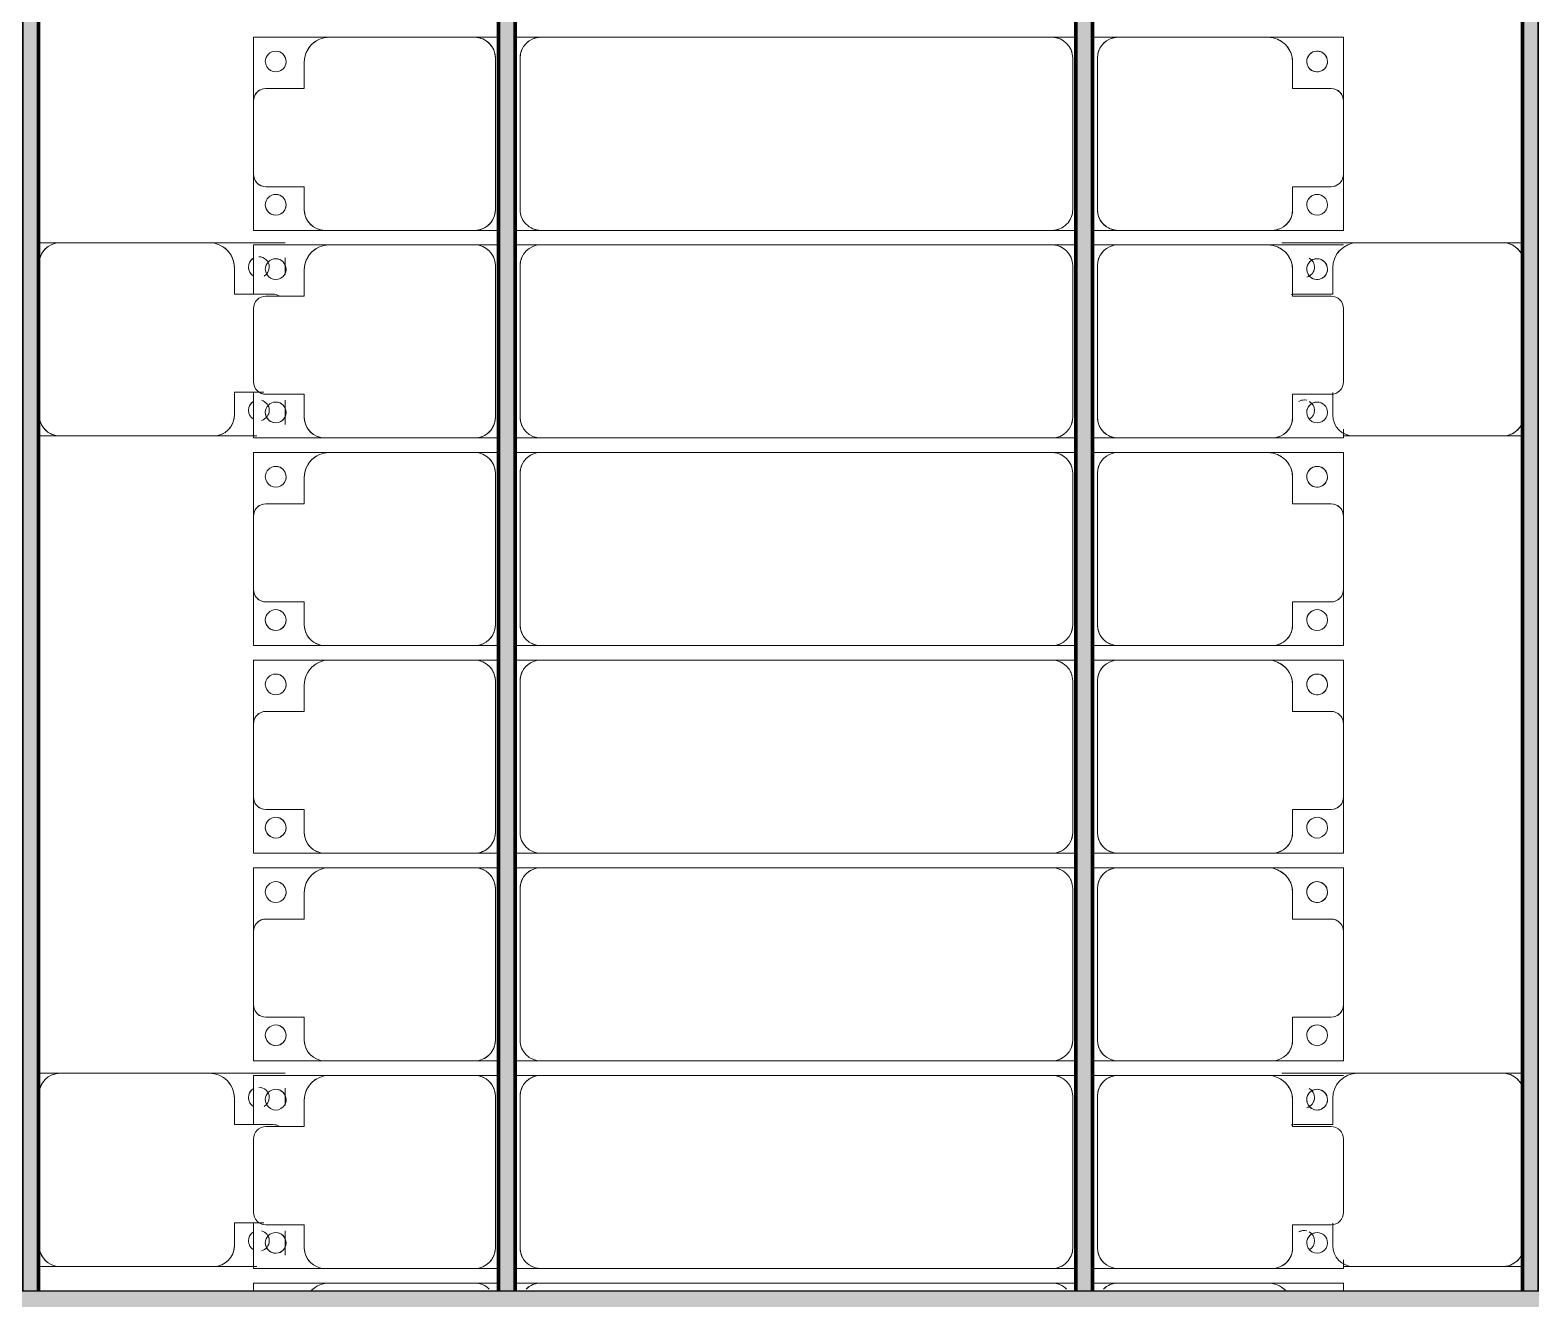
# Model space of a CAD drawing. Header units: millimetres. Extents: x -268744 to 115753, y -96240 to -10461.
# Drawn here: x -112759 to -109145, y -34627 to -31571 of the extents above; entities that cross this region are included whole.
import ezdxf

# ---------------------------------------------------------------- set-up
doc = ezdxf.new("R2010")
doc.units = ezdxf.units.MM
doc.layers.add('A-GENM', color=13, linetype='Continuous', lineweight=9)
doc.layers.add('S-BEAM', color=12, linetype='Continuous', lineweight=9)

# ---------------------------------------------------------------- blocks, each defined once
blk = doc.blocks.new('Dầm C52 - Hộp 40x60-V24-KHUNG KẾT CẤU BÈ PIN 1')
at = {"layer": 'S-BEAM', "lineweight": 25}
blk.add_hatch(color=4, dxfattribs=at).paths.add_polyline_path([(-145811, -20), (145811, -20), (145811, 20), (-145811, 20)])
at = {"layer": 'S-BEAM', "color": 4, "lineweight": 25}
blk.add_line((-145811, 20), (145811, 20), dxfattribs=at)
blk = doc.blocks.new('Dai phao do pin - DẢI PHAO ĐỠ PIN-V47-KHUNG KẾT CẤU BÈ PIN 1')
at = {"layer": 'A-GENM', "color": 7}
for p, q in [((68487.6, 241.6), (68539.7, 241.6)), ((68487.6, 241.6), (68539.7, 241.6)), ((68899.7, 241.6), (68539.7, 241.6)), ((68899.7, 241.6), (69082.2, 241.6)), ((69082.2, 241.6), (68899.7, 241.6)), ((68489.7, 191.6), (68489.7, -173.4)), ((68959.7, 118.2), (68959.7, 181.6)), ((69082.2, 205.8), (69082.2, 164.2)), ((69082.2, 164.2), (69082.2, 205.8)), ((69052.2, 118.2), (68959.7, 118.2)), ((68959.7, -173.4), (68959.7, -118.2)), ((68959.7, -118.2), (69030.6, -118.2)), ((69082.2, -137.5), (69082.2, -195.9)), ((69082.2, -195.9), (69082.2, -137.5)), ((68539.7, -223.4), (68487.6, -223.4)), ((68539.7, -223.4), (68487.6, -223.4)), ((68539.7, -223.4), (68909.7, -223.4)), ((69013.6, -223.4), (68909.7, -223.4)), ((68909.7, -223.4), (69013.6, -223.4))]:
    blk.add_line(p, q, dxfattribs=at)
for centre, radius, start, end in [((68539.7, 191.6), 50, 90, 180), ((68539.7, 191.6), 50, 105, 180), ((68899.7, 181.6), 60, 360, 90), ((68899.7, 181.6), 60, 360, 60), ((69018.6, 183.2), 25, 120, 180), ((69018.6, 183.2), 25, 180, 240), ((69018.6, 183.2), 25, 180, 195), ((69018.6, 183.2), 25, 120, 165), ((69018.6, 183.2), 25, 0, 90), ((69018.6, 183.2), 25, 0, 90), ((69018.6, 183.2), 25, 300, 0), ((69018.6, 183.2), 25, 300, 0), ((69018.6, 183.2), 25, 210, 240), ((69052.2, 88.2), 30, 60, 90), ((69018.6, -161.8), 25, 120, 180), ((69018.6, -161.8), 25, 120, 165), ((69018.6, -161.8), 25, 0, 75), ((69018.6, -161.8), 25, 0, 75), ((68539.7, -173.4), 50, 180, 270), ((68539.7, -173.4), 50, 180, 255), ((68909.7, -173.4), 50, 270, 360), ((68909.7, -173.4), 50, 285, 360), ((69018.6, -161.8), 25, 180, 240), ((69018.6, -161.8), 25, 180, 240), ((69018.6, -161.8), 25, 285, 0), ((69018.6, -161.8), 25, 285, 0)]:
    blk.add_arc(centre, radius, start, end, dxfattribs=at)
blk = doc.blocks.new('Dai phao do pin - DẢI PHAO ĐỠ PIN-V48-KHUNG KẾT CẤU BÈ PIN 1')
at = {"layer": 'A-GENM', "color": 7}
for p, q in [((68487.6, 241.6), (68539.7, 241.6)), ((68487.6, 241.6), (68539.7, 241.6)), ((68899.7, 241.6), (68539.7, 241.6)), ((68899.7, 241.6), (69082.2, 241.6)), ((69082.2, 241.6), (68899.7, 241.6)), ((68489.7, 191.6), (68489.7, -173.4)), ((68959.7, 118.2), (68959.7, 181.6)), ((69082.2, 205.8), (69082.2, 164.2)), ((69082.2, 164.2), (69082.2, 205.8)), ((69052.2, 118.2), (68959.7, 118.2)), ((68959.7, -173.4), (68959.7, -118.2)), ((68959.7, -118.2), (69030.6, -118.2)), ((69082.2, -137.5), (69082.2, -195.9)), ((69082.2, -195.9), (69082.2, -137.5)), ((68539.7, -223.4), (68487.6, -223.4)), ((68539.7, -223.4), (68487.6, -223.4)), ((68539.7, -223.4), (68909.7, -223.4)), ((69013.6, -223.4), (68909.7, -223.4)), ((68909.7, -223.4), (69013.6, -223.4))]:
    blk.add_line(p, q, dxfattribs=at)
for centre, radius, start, end in [((68539.7, 191.6), 50, 90, 180), ((68539.7, 191.6), 50, 105, 180), ((68899.7, 181.6), 60, 360, 90), ((68899.7, 181.6), 60, 360, 60), ((69018.6, 183.2), 25, 120, 180), ((69018.6, 183.2), 25, 180, 240), ((69018.6, 183.2), 25, 180, 195), ((69018.6, 183.2), 25, 120, 165), ((69018.6, 183.2), 25, 0, 90), ((69018.6, 183.2), 25, 0, 90), ((69018.6, 183.2), 25, 300, 0), ((69018.6, 183.2), 25, 300, 0), ((69018.6, 183.2), 25, 210, 240), ((69052.2, 88.2), 30, 60, 90), ((69018.6, -161.8), 25, 120, 180), ((69018.6, -161.8), 25, 120, 165), ((69018.6, -161.8), 25, 0, 75), ((69018.6, -161.8), 25, 0, 75), ((68539.7, -173.4), 50, 180, 270), ((68539.7, -173.4), 50, 180, 255), ((68909.7, -173.4), 50, 270, 360), ((68909.7, -173.4), 50, 285, 360), ((69018.6, -161.8), 25, 180, 240), ((69018.6, -161.8), 25, 180, 240), ((69018.6, -161.8), 25, 285, 0), ((69018.6, -161.8), 25, 285, 0)]:
    blk.add_arc(centre, radius, start, end, dxfattribs=at)
blk = doc.blocks.new('Dầm C52 - Dầm C52-102503-KHUNG KẾT CẤU BÈ PIN 1')
at = {"layer": 'S-BEAM', "lineweight": 140}
h = blk.add_hatch(color=1, dxfattribs=at)
h.paths.add_polyline_path([(-25480.9, 20), (-25480.9, -20), (-25440.9, -20), (-25440.9, 20)])
h.paths.add_polyline_path([(-25400.9, 20), (-25400.9, -20), (-19440.9, -20), (-19443, 20), (-24983.5, 20)])
h.paths.add_polyline_path([(-19400.9, 20), (-19400.9, -20), (-13440.9, -20), (-13440.9, 20), (-17596.2, 20)])
h.paths.add_polyline_path([(-13400.9, -20), (-7440.9, -20), (-7440.9, 20), (-13400.9, 20)])
h.paths.add_polyline_path([(-7400.9, -20), (-1440.9, -20), (-1440.9, 20), (-7400.9, 20)])
h.paths.add_polyline_path([(-1400.9, -20), (4559.1, -20), (4559.1, 20), (-1400.9, 20)])
h.paths.add_polyline_path([(4599.1, -20), (10559.1, -20), (10559.1, 20), (4599.1, 20)])
h.paths.add_polyline_path([(10599.1, 20), (10599.1, -20), (16559.1, -20), (16559.1, 20), (11952.8, 20)])
h.paths.add_polyline_path([(16599.1, -20), (22559.1, -20), (22559.1, 20), (16599.1, 20)])
h.paths.add_polyline_path([(22599.1, -20), (25259.1, -20), (25259.1, 20), (22599.1, 20)])
h.paths.add_polyline_path([(25299.1, -20), (25441.8, -20), (25441.8, 20), (25299.1, 20)])
at = {"layer": 'S-BEAM', "color": 1, "lineweight": 140}
for p, q in [((10599.1, 20), (16559.1, 20)), ((16559.1, -20), (10599.1, -20))]:
    blk.add_line(p, q, dxfattribs=at)
blk = doc.blocks.new('Dầm C52 - Dầm C52-102502-KHUNG KẾT CẤU BÈ PIN 1')
at = {"layer": 'S-BEAM', "lineweight": 140}
h = blk.add_hatch(color=1, dxfattribs=at)
h.paths.add_polyline_path([(-25480.9, 20), (-25480.9, -20), (-25440.9, -20), (-25440.9, 20)])
h.paths.add_polyline_path([(-25400.9, 20), (-25400.9, -20), (-19440.9, -20), (-19443, 20), (-24983.5, 20)])
h.paths.add_polyline_path([(-19400.9, 20), (-19400.9, -20), (-13440.9, -20), (-13440.9, 20), (-18981.3, 20)])
h.paths.add_polyline_path([(-13400.9, -20), (-7440.9, -20), (-7440.9, 20), (-13400.9, 20)])
h.paths.add_polyline_path([(-7400.9, -20), (-1440.9, -20), (-1440.9, 20), (-7400.9, 20)])
h.paths.add_polyline_path([(-1400.9, -20), (4559.1, -20), (4559.1, 20), (-1400.9, 20)])
h.paths.add_polyline_path([(4599.1, 20), (4599.1, -20), (10559.1, -20), (10559.1, 20), (5027.2, 20)])
h.paths.add_polyline_path([(10599.1, -20), (16559.1, -20), (16559.1, 20), (10599.1, 20)])
h.paths.add_polyline_path([(16599.1, 20), (16599.1, -20), (22559.1, -20), (22559.1, 20), (17031.5, 20)])
h.paths.add_polyline_path([(22599.1, -20), (25259.1, -20), (25259.1, 20), (22599.1, 20)])
h.paths.add_polyline_path([(25299.1, -20), (25480.9, -20), (25480.9, 20), (25299.1, 20)])
at = {"layer": 'S-BEAM', "color": 1, "lineweight": 140}
for p, q in [((10599.1, 20), (16559.1, 20)), ((16559.1, -20), (10599.1, -20))]:
    blk.add_line(p, q, dxfattribs=at)
blk = doc.blocks.new('Dai phao do pin - DẢI PHAO ĐỠ PIN-V69-KHUNG KẾT CẤU BÈ PIN 1')
at = {"layer": 'A-GENM', "color": 7}
for p, q in [((-1312.2, 241.6), (-1129.7, 241.6)), ((-1129.7, 241.6), (-1312.2, 241.6)), ((-779.7, 241.6), (-1129.7, 241.6)), ((-779.7, 241.6), (-732.4, 241.6)), ((-779.7, 241.6), (-732.4, 241.6)), ((-1189.7, 181.6), (-1189.7, 118.2)), ((-1189.7, 118.2), (-1282.2, 118.2)), ((-1189.7, -119.2), (-1189.7, -173.4)), ((-1139.7, -223.4), (-1164.4, -223.4)), ((-1164.4, -223.4), (-1139.7, -223.4)), ((-1139.7, -223.4), (-779.7, -223.4)), ((-732.4, -223.4), (-779.7, -223.4)), ((-732.4, -223.4), (-779.7, -223.4))]:
    blk.add_line(p, q, dxfattribs=at)
for centre, radius, start, end in [((-1129.7, 181.6), 60, 90, 180), ((-1129.7, 181.6), 60, 135, 150), ((-779.7, 191.6), 50, 30, 90), ((-779.7, 191.6), 50, 30, 75), ((-1258.6, 183.2), 25, 285, 0), ((-1258.6, 183.2), 25, 0, 60), ((-1258.6, 183.2), 25, 0, 60), ((-1258.6, 183.2), 25, 330, 360), ((-1258.6, 183.2), 25, 285, 300), ((-1282.2, 88.2), 30, 90, 105), ((-1258.6, -161.8), 25, 75, 120), ((-1258.6, -161.8), 25, 90, 120), ((-1258.6, -161.8), 25, 0, 60), ((-1258.6, -161.8), 25, 0, 60), ((-1258.6, -161.8), 25, 300, 0), ((-1258.6, -161.8), 25, 300, 360), ((-1139.7, -173.4), 50, 180, 270), ((-1139.7, -173.4), 50, 240, 255), ((-779.7, -173.4), 50, 270, 330), ((-779.7, -173.4), 50, 285, 330)]:
    blk.add_arc(centre, radius, start, end, dxfattribs=at)
blk = doc.blocks.new('Dai phao do pin - DẢI PHAO ĐỠ PIN-V70-KHUNG KẾT CẤU BÈ PIN 1')
at = {"layer": 'A-GENM', "color": 7}
for p, q in [((-1312.2, 241.6), (-1129.7, 241.6)), ((-1129.7, 241.6), (-1312.2, 241.6)), ((-779.7, 241.6), (-1129.7, 241.6)), ((-779.7, 241.6), (-732.4, 241.6)), ((-779.7, 241.6), (-732.4, 241.6)), ((-1189.7, 181.6), (-1189.7, 118.2)), ((-1189.7, 118.2), (-1282.2, 118.2)), ((-1189.7, -119.2), (-1189.7, -173.4)), ((-1139.7, -223.4), (-1164.4, -223.4)), ((-1164.4, -223.4), (-1139.7, -223.4)), ((-1139.7, -223.4), (-779.7, -223.4)), ((-732.4, -223.4), (-779.7, -223.4)), ((-732.4, -223.4), (-779.7, -223.4))]:
    blk.add_line(p, q, dxfattribs=at)
for centre, radius, start, end in [((-1129.7, 181.6), 60, 90, 180), ((-1129.7, 181.6), 60, 135, 150), ((-779.7, 191.6), 50, 30, 90), ((-779.7, 191.6), 50, 30, 75), ((-1258.6, 183.2), 25, 285, 0), ((-1258.6, 183.2), 25, 0, 60), ((-1258.6, 183.2), 25, 0, 60), ((-1258.6, 183.2), 25, 330, 360), ((-1258.6, 183.2), 25, 285, 300), ((-1282.2, 88.2), 30, 90, 105), ((-1258.6, -161.8), 25, 75, 120), ((-1258.6, -161.8), 25, 90, 120), ((-1258.6, -161.8), 25, 0, 60), ((-1258.6, -161.8), 25, 0, 60), ((-1258.6, -161.8), 25, 300, 0), ((-1258.6, -161.8), 25, 300, 360), ((-1139.7, -173.4), 50, 180, 270), ((-1139.7, -173.4), 50, 240, 255), ((-779.7, -173.4), 50, 270, 330), ((-779.7, -173.4), 50, 285, 330)]:
    blk.add_arc(centre, radius, start, end, dxfattribs=at)
blk = doc.blocks.new('Dải phao đi lại kèm đỡ invester - DẢI PHAO ĐI LẠI-V76-KHUNG KẾT CẤU BÈ PIN 1')
at = {"layer": 'A-GENM', "color": 7}
for p, q in [((11258.4, 1312.2), (11411.8, 1312.2)), ((11258.4, 1129.7), (11258.4, 1312.2)), ((11258.4, 1312.2), (11258.4, 1129.7)), ((11411.8, 1312.2), (11258.4, 1312.2)), ((11588.2, 1312.2), (11411.8, 1312.2)), ((11588.2, 1312.2), (11723.4, 1312.2)), ((11723.4, 1312.2), (11588.2, 1312.2)), ((11723.4, 1312.2), (11723.4, 1139.7)), ((11723.4, 1139.7), (11723.4, 1312.2)), ((11758.4, 1129.7), (11758.4, 1312.2)), ((11758.4, 1312.2), (11758.4, 1129.7)), ((12088.2, 1312.2), (11911.8, 1312.2)), ((12202.2, 1312.2), (12223.4, 1312.2)), ((12223.4, 1312.2), (12202.2, 1312.2)), ((12223.4, 1312.2), (12223.4, 1139.7)), ((12223.4, 1139.7), (12223.4, 1312.2)), ((12258.4, 1312.2), (12411.8, 1312.2)), ((12258.4, 1129.7), (12258.4, 1312.2)), ((12258.4, 1312.2), (12258.4, 1129.7)), ((12411.8, 1312.2), (12258.4, 1312.2)), ((12588.2, 1312.2), (12411.8, 1312.2)), ((12588.2, 1312.2), (12723.4, 1312.2)), ((12723.4, 1312.2), (12588.2, 1312.2)), ((12723.4, 1312.2), (12723.4, 1139.7)), ((12723.4, 1139.7), (12723.4, 1312.2)), ((12758.4, 1312.2), (12911.8, 1312.2)), ((12758.4, 1129.7), (12758.4, 1312.2)), ((12758.4, 1312.2), (12758.4, 1129.7)), ((12911.8, 1312.2), (12758.4, 1312.2)), ((13088.2, 1312.2), (12911.8, 1312.2)), ((13088.2, 1312.2), (13223.4, 1312.2)), ((13223.4, 1312.2), (13088.2, 1312.2)), ((13223.4, 1312.2), (13223.4, 1139.7)), ((13223.4, 1139.7), (13223.4, 1312.2)), ((13258.4, 1312.2), (13411.8, 1312.2)), ((13258.4, 1129.7), (13258.4, 1312.2)), ((13258.4, 1312.2), (13258.4, 1129.7)), ((13411.8, 1312.2), (13258.4, 1312.2)), ((13588.2, 1312.2), (13411.8, 1312.2)), ((13588.2, 1312.2), (13723.4, 1312.2)), ((13723.4, 1312.2), (13588.2, 1312.2)), ((13723.4, 1312.2), (13723.4, 1139.7)), ((13723.4, 1139.7), (13723.4, 1312.2)), ((13758.4, 1129.7), (13758.4, 1312.2)), ((13758.4, 1312.2), (13758.4, 1129.7)), ((14088.2, 1312.2), (13911.8, 1312.2)), ((14202.2, 1312.2), (14223.4, 1312.2)), ((14223.4, 1312.2), (14202.2, 1312.2)), ((14223.4, 1312.2), (14223.4, 1139.7)), ((14223.4, 1139.7), (14223.4, 1312.2)), ((14258.4, 1312.2), (14276.8, 1312.2)), ((14258.4, 1129.7), (14258.4, 1312.2)), ((14258.4, 1312.2), (14258.4, 1129.7)), ((14276.8, 1312.2), (14258.4, 1312.2)), ((11381.8, 1282.2), (11381.8, 1189.7)), ((11618.2, 1189.7), (11618.2, 1282.2)), ((11881.8, 1282.2), (11881.8, 1189.7)), ((12118.2, 1189.7), (12118.2, 1282.2)), ((12381.8, 1282.2), (12381.8, 1189.7)), ((12618.2, 1189.7), (12618.2, 1282.2)), ((12881.8, 1282.2), (12881.8, 1189.7)), ((13118.2, 1189.7), (13118.2, 1282.2)), ((13381.8, 1282.2), (13381.8, 1189.7)), ((13618.2, 1189.7), (13618.2, 1282.2)), ((13881.8, 1282.2), (13881.8, 1189.7)), ((14118.2, 1189.7), (14118.2, 1282.2)), ((11381.8, 1189.7), (11318.4, 1189.7)), ((11673.4, 1189.7), (11618.2, 1189.7)), ((11881.8, 1189.7), (11818.4, 1189.7)), ((12173.4, 1189.7), (12118.2, 1189.7)), ((12381.8, 1189.7), (12318.4, 1189.7)), ((12673.4, 1189.7), (12618.2, 1189.7)), ((12881.8, 1189.7), (12818.4, 1189.7)), ((13173.4, 1189.7), (13118.2, 1189.7)), ((13381.8, 1189.7), (13318.4, 1189.7)), ((13673.4, 1189.7), (13618.2, 1189.7)), ((13881.8, 1189.7), (13818.4, 1189.7)), ((14173.4, 1189.7), (14118.2, 1189.7)), ((11258.4, 1129.7), (11258.4, 769.7)), ((11723.4, 769.7), (11723.4, 1139.7)), ((11758.4, 1129.7), (11758.4, 769.7)), ((12223.4, 769.7), (12223.4, 1139.7)), ((12258.4, 1129.7), (12258.4, 769.7)), ((12723.4, 769.7), (12723.4, 1139.7)), ((12758.4, 1129.7), (12758.4, 769.7)), ((13223.4, 769.7), (13223.4, 1139.7)), ((13258.4, 1129.7), (13258.4, 769.7)), ((13723.4, 769.7), (13723.4, 1139.7)), ((13758.4, 1129.7), (13758.4, 769.7)), ((14223.4, 769.7), (14223.4, 1139.7)), ((14258.4, 1129.7), (14258.4, 769.7)), ((11258.4, 707.6), (11258.4, 769.7)), ((11258.4, 707.6), (11258.4, 769.7)), ((11723.4, 769.7), (11723.4, 707.6)), ((11723.4, 769.7), (11723.4, 707.6)), ((11758.4, 707.6), (11758.4, 769.7)), ((11758.4, 707.6), (11758.4, 769.7)), ((12223.4, 769.7), (12223.4, 707.6)), ((12223.4, 769.7), (12223.4, 707.6)), ((12258.4, 707.6), (12258.4, 769.7)), ((12258.4, 707.6), (12258.4, 769.7)), ((12723.4, 769.7), (12723.4, 707.6)), ((12723.4, 769.7), (12723.4, 707.6)), ((12758.4, 707.6), (12758.4, 769.7)), ((12758.4, 707.6), (12758.4, 769.7)), ((13223.4, 769.7), (13223.4, 707.6)), ((13223.4, 769.7), (13223.4, 707.6)), ((13258.4, 707.6), (13258.4, 769.7)), ((13258.4, 707.6), (13258.4, 769.7)), ((13723.4, 769.7), (13723.4, 707.6)), ((13723.4, 769.7), (13723.4, 707.6)), ((13758.4, 707.6), (13758.4, 769.7)), ((13758.4, 707.6), (13758.4, 769.7)), ((14223.4, 769.7), (14223.4, 707.6)), ((14223.4, 769.7), (14223.4, 707.6)), ((14258.4, 707.6), (14258.4, 769.7)), ((14258.4, 707.6), (14258.4, 769.7)), ((11308.4, 719.7), (11673.4, 719.7)), ((11808.4, 719.7), (12173.4, 719.7)), ((12308.4, 719.7), (12673.4, 719.7)), ((12808.4, 719.7), (13173.4, 719.7)), ((13308.4, 719.7), (13673.4, 719.7)), ((13808.4, 719.7), (14173.4, 719.7)), ((11258.4, 610.3), (11258.4, 667.6)), ((11258.4, 610.3), (11258.4, 667.6)), ((11673.4, 660.3), (11308.4, 660.3)), ((11723.4, 667.6), (11723.4, 610.3)), ((11723.4, 667.6), (11723.4, 610.3)), ((11758.4, 610.3), (11758.4, 667.6)), ((11758.4, 610.3), (11758.4, 667.6)), ((12173.4, 660.3), (11808.4, 660.3)), ((12223.4, 667.6), (12223.4, 610.3)), ((12223.4, 667.6), (12223.4, 610.3)), ((12258.4, 610.3), (12258.4, 667.6)), ((12258.4, 610.3), (12258.4, 667.6)), ((12673.4, 660.3), (12308.4, 660.3)), ((12723.4, 667.6), (12723.4, 610.3)), ((12723.4, 667.6), (12723.4, 610.3)), ((12758.4, 610.3), (12758.4, 667.6)), ((12758.4, 610.3), (12758.4, 667.6)), ((13173.4, 660.3), (12808.4, 660.3)), ((13223.4, 667.6), (13223.4, 610.3)), ((13223.4, 667.6), (13223.4, 610.3)), ((13258.4, 610.3), (13258.4, 667.6)), ((13258.4, 610.3), (13258.4, 667.6)), ((13673.4, 660.3), (13308.4, 660.3)), ((13723.4, 667.6), (13723.4, 610.3)), ((13723.4, 667.6), (13723.4, 610.3)), ((13758.4, 610.3), (13758.4, 667.6)), ((13758.4, 610.3), (13758.4, 667.6)), ((14173.4, 660.3), (13808.4, 660.3)), ((14223.4, 667.6), (14223.4, 610.3)), ((14223.4, 667.6), (14223.4, 610.3)), ((14258.4, 610.3), (14258.4, 667.6)), ((14258.4, 610.3), (14258.4, 667.6)), ((11258.4, 610.3), (11258.4, -620.3)), ((11723.4, -620.3), (11723.4, 610.3)), ((11758.4, 610.3), (11758.4, -620.3)), ((12223.4, -620.3), (12223.4, 610.3)), ((12258.4, 610.3), (12258.4, -620.3)), ((12723.4, -620.3), (12723.4, 610.3)), ((12758.4, 610.3), (12758.4, -620.3)), ((13223.4, -620.3), (13223.4, 610.3)), ((13258.4, 610.3), (13258.4, -620.3)), ((13723.4, -620.3), (13723.4, 610.3)), ((13758.4, 610.3), (13758.4, -620.3)), ((14223.4, -620.3), (14223.4, 610.3)), ((14258.4, 610.3), (14258.4, -620.3)), ((11258.4, -682.4), (11258.4, -620.3)), ((11258.4, -682.4), (11258.4, -620.3)), ((11723.4, -620.3), (11723.4, -682.4)), ((11723.4, -620.3), (11723.4, -682.4)), ((11758.4, -682.4), (11758.4, -620.3)), ((11758.4, -682.4), (11758.4, -620.3)), ((12223.4, -620.3), (12223.4, -682.4)), ((12223.4, -620.3), (12223.4, -682.4)), ((12258.4, -682.4), (12258.4, -620.3)), ((12258.4, -682.4), (12258.4, -620.3)), ((12723.4, -620.3), (12723.4, -682.4)), ((12723.4, -620.3), (12723.4, -682.4)), ((12758.4, -682.4), (12758.4, -620.3)), ((12758.4, -682.4), (12758.4, -620.3)), ((13223.4, -620.3), (13223.4, -682.4)), ((13223.4, -620.3), (13223.4, -682.4)), ((13258.4, -682.4), (13258.4, -620.3)), ((13258.4, -682.4), (13258.4, -620.3)), ((13723.4, -620.3), (13723.4, -682.4)), ((13723.4, -620.3), (13723.4, -682.4)), ((13758.4, -682.4), (13758.4, -620.3)), ((13758.4, -682.4), (13758.4, -620.3)), ((14223.4, -620.3), (14223.4, -682.4)), ((14223.4, -620.3), (14223.4, -682.4)), ((14258.4, -682.4), (14258.4, -620.3)), ((14258.4, -682.4), (14258.4, -620.3)), ((11308.4, -670.3), (11673.4, -670.3)), ((11808.4, -670.3), (12173.4, -670.3)), ((12308.4, -670.3), (12673.4, -670.3)), ((12808.4, -670.3), (13173.4, -670.3)), ((13308.4, -670.3), (13673.4, -670.3)), ((13808.4, -670.3), (14173.4, -670.3)), ((11258.4, -779.7), (11258.4, -722.4)), ((11258.4, -779.7), (11258.4, -722.4)), ((11723.4, -722.4), (11723.4, -779.7)), ((11723.4, -722.4), (11723.4, -779.7)), ((11758.4, -779.7), (11758.4, -722.4)), ((11758.4, -779.7), (11758.4, -722.4)), ((12223.4, -722.4), (12223.4, -779.7)), ((12223.4, -722.4), (12223.4, -779.7)), ((12258.4, -779.7), (12258.4, -722.4)), ((12258.4, -779.7), (12258.4, -722.4)), ((12723.4, -722.4), (12723.4, -779.7)), ((12723.4, -722.4), (12723.4, -779.7)), ((12758.4, -779.7), (12758.4, -722.4)), ((12758.4, -779.7), (12758.4, -722.4)), ((13223.4, -722.4), (13223.4, -779.7)), ((13223.4, -722.4), (13223.4, -779.7)), ((13258.4, -779.7), (13258.4, -722.4)), ((13258.4, -779.7), (13258.4, -722.4)), ((13723.4, -722.4), (13723.4, -779.7)), ((13723.4, -722.4), (13723.4, -779.7)), ((13758.4, -779.7), (13758.4, -722.4)), ((13758.4, -779.7), (13758.4, -722.4)), ((14223.4, -722.4), (14223.4, -779.7)), ((14223.4, -722.4), (14223.4, -779.7)), ((14258.4, -779.7), (14258.4, -722.4)), ((14258.4, -779.7), (14258.4, -722.4)), ((11673.4, -729.7), (11308.4, -729.7)), ((12173.4, -729.7), (11808.4, -729.7)), ((12673.4, -729.7), (12308.4, -729.7)), ((13173.4, -729.7), (12808.4, -729.7)), ((13673.4, -729.7), (13308.4, -729.7)), ((14173.4, -729.7), (13808.4, -729.7)), ((11258.4, -779.7), (11258.4, -1129.7)), ((11723.4, -1139.7), (11723.4, -779.7)), ((11758.4, -779.7), (11758.4, -1129.7)), ((12223.4, -1139.7), (12223.4, -779.7)), ((12258.4, -779.7), (12258.4, -1129.7)), ((12723.4, -1139.7), (12723.4, -779.7)), ((12758.4, -779.7), (12758.4, -1129.7)), ((13223.4, -1139.7), (13223.4, -779.7)), ((13258.4, -779.7), (13258.4, -1129.7)), ((13723.4, -1139.7), (13723.4, -779.7)), ((13758.4, -779.7), (13758.4, -1129.7)), ((14223.4, -1139.7), (14223.4, -779.7)), ((14258.4, -779.7), (14258.4, -1129.7)), ((11258.4, -1312.2), (11258.4, -1129.7)), ((11258.4, -1129.7), (11258.4, -1312.2)), ((11723.4, -1139.7), (11723.4, -1312.2)), ((11723.4, -1312.2), (11723.4, -1139.7)), ((11758.4, -1312.2), (11758.4, -1129.7)), ((11758.4, -1129.7), (11758.4, -1312.2)), ((12223.4, -1139.7), (12223.4, -1312.2)), ((12223.4, -1312.2), (12223.4, -1139.7)), ((12258.4, -1312.2), (12258.4, -1129.7)), ((12258.4, -1129.7), (12258.4, -1312.2)), ((12723.4, -1139.7), (12723.4, -1312.2)), ((12723.4, -1312.2), (12723.4, -1139.7)), ((12758.4, -1312.2), (12758.4, -1129.7)), ((12758.4, -1129.7), (12758.4, -1312.2)), ((13223.4, -1139.7), (13223.4, -1312.2)), ((13223.4, -1312.2), (13223.4, -1139.7)), ((13258.4, -1312.2), (13258.4, -1129.7)), ((13258.4, -1129.7), (13258.4, -1312.2)), ((13723.4, -1139.7), (13723.4, -1312.2)), ((13723.4, -1312.2), (13723.4, -1139.7)), ((13758.4, -1312.2), (13758.4, -1129.7)), ((13758.4, -1129.7), (13758.4, -1312.2)), ((14223.4, -1139.7), (14223.4, -1312.2)), ((14223.4, -1312.2), (14223.4, -1139.7)), ((14258.4, -1312.2), (14258.4, -1129.7)), ((14258.4, -1129.7), (14258.4, -1312.2)), ((11318.4, -1189.7), (11381.8, -1189.7)), ((11381.8, -1189.7), (11381.8, -1282.2)), ((11618.2, -1282.2), (11618.2, -1189.7)), ((11618.2, -1189.7), (11673.4, -1189.7)), ((11818.4, -1189.7), (11881.8, -1189.7)), ((11881.8, -1189.7), (11881.8, -1282.2)), ((12118.2, -1282.2), (12118.2, -1189.7)), ((12118.2, -1189.7), (12173.4, -1189.7)), ((12318.4, -1189.7), (12381.8, -1189.7)), ((12381.8, -1189.7), (12381.8, -1282.2)), ((12618.2, -1282.2), (12618.2, -1189.7)), ((12618.2, -1189.7), (12673.4, -1189.7)), ((12818.4, -1189.7), (12881.8, -1189.7)), ((12881.8, -1189.7), (12881.8, -1282.2)), ((13118.2, -1282.2), (13118.2, -1189.7)), ((13118.2, -1189.7), (13173.4, -1189.7)), ((13318.4, -1189.7), (13381.8, -1189.7)), ((13381.8, -1189.7), (13381.8, -1282.2)), ((13618.2, -1282.2), (13618.2, -1189.7)), ((13618.2, -1189.7), (13673.4, -1189.7)), ((13818.4, -1189.7), (13881.8, -1189.7)), ((13881.8, -1189.7), (13881.8, -1282.2)), ((14118.2, -1282.2), (14118.2, -1189.7)), ((14118.2, -1189.7), (14173.4, -1189.7)), ((11411.8, -1312.2), (11258.4, -1312.2)), ((11258.4, -1312.2), (11411.8, -1312.2)), ((11411.8, -1312.2), (11588.2, -1312.2)), ((11723.4, -1312.2), (11588.2, -1312.2)), ((11588.2, -1312.2), (11723.4, -1312.2)), ((11876.8, -1312.2), (11758.4, -1312.2)), ((11758.4, -1312.2), (11876.8, -1312.2)), ((11911.8, -1312.2), (12088.2, -1312.2)), ((12223.4, -1312.2), (12113.2, -1312.2)), ((12113.2, -1312.2), (12223.4, -1312.2)), ((12411.8, -1312.2), (12258.4, -1312.2)), ((12258.4, -1312.2), (12411.8, -1312.2)), ((12411.8, -1312.2), (12588.2, -1312.2)), ((12723.4, -1312.2), (12588.2, -1312.2)), ((12588.2, -1312.2), (12723.4, -1312.2)), ((12911.8, -1312.2), (12758.4, -1312.2)), ((12758.4, -1312.2), (12911.8, -1312.2)), ((12911.8, -1312.2), (13088.2, -1312.2)), ((13223.4, -1312.2), (13088.2, -1312.2)), ((13088.2, -1312.2), (13223.4, -1312.2)), ((13411.8, -1312.2), (13258.4, -1312.2)), ((13258.4, -1312.2), (13411.8, -1312.2)), ((13411.8, -1312.2), (13588.2, -1312.2)), ((13723.4, -1312.2), (13588.2, -1312.2)), ((13588.2, -1312.2), (13723.4, -1312.2)), ((13876.8, -1312.2), (13758.4, -1312.2)), ((13758.4, -1312.2), (13876.8, -1312.2)), ((13911.8, -1312.2), (14088.2, -1312.2)), ((14223.4, -1312.2), (14113.2, -1312.2)), ((14113.2, -1312.2), (14223.4, -1312.2)), ((14276.8, -1312.2), (14258.4, -1312.2)), ((14258.4, -1312.2), (14276.8, -1312.2))]:
    blk.add_line(p, q, dxfattribs=at)
for centre, radius, start, end in [((11411.8, 1282.2), 30, 90, 180), ((11411.8, 1282.2), 30, 105, 165), ((11411.8, 1282.2), 30, 135, 165), ((11411.8, 1282.2), 30, 135, 165), ((11588.2, 1282.2), 30, 360, 90), ((11588.2, 1282.2), 30, 60, 75), ((11588.2, 1282.2), 30, 15, 75), ((11588.2, 1282.2), 30, 60, 75), ((11911.8, 1282.2), 30, 90, 180), ((12088.2, 1282.2), 30, 360, 90), ((12411.8, 1282.2), 30, 90, 180), ((12411.8, 1282.2), 30, 105, 165), ((12411.8, 1282.2), 30, 135, 165), ((12411.8, 1282.2), 30, 135, 165), ((12588.2, 1282.2), 30, 360, 90), ((12588.2, 1282.2), 30, 60, 75), ((12588.2, 1282.2), 30, 15, 75), ((12588.2, 1282.2), 30, 60, 75), ((12911.8, 1282.2), 30, 90, 180), ((12911.8, 1282.2), 30, 105, 165), ((12911.8, 1282.2), 30, 135, 165), ((12911.8, 1282.2), 30, 135, 165), ((13088.2, 1282.2), 30, 360, 90), ((13088.2, 1282.2), 30, 60, 75), ((13088.2, 1282.2), 30, 15, 75), ((13088.2, 1282.2), 30, 60, 75), ((13411.8, 1282.2), 30, 90, 180), ((13411.8, 1282.2), 30, 105, 165), ((13411.8, 1282.2), 30, 135, 165), ((13411.8, 1282.2), 30, 135, 165), ((13588.2, 1282.2), 30, 0, 90), ((13588.2, 1282.2), 30, 60, 75), ((13588.2, 1282.2), 30, 15, 75), ((13588.2, 1282.2), 30, 60, 75), ((13911.8, 1282.2), 30, 90, 180), ((14088.2, 1282.2), 30, 0, 90), ((11316.8, 1248.6), 25, 90, 270), ((11316.8, 1248.6), 25, 90, 255), ((11316.8, 1248.6), 25, 270, 90), ((11316.8, 1248.6), 25, 300, 90), ((11588.2, 1282.2), 30, 15, 30), ((11588.2, 1282.2), 30, 15, 30), ((11661.8, 1248.6), 25, 90, 270), ((11661.8, 1248.6), 25, 90, 180), ((11661.8, 1248.6), 25, 270, 90), ((11661.8, 1248.6), 25, 270, 90), ((11816.8, 1248.6), 25, 90, 270), ((11816.8, 1248.6), 25, 90, 255), ((11816.8, 1248.6), 25, 270, 90), ((11816.8, 1248.6), 25, 300, 90), ((12161.8, 1248.6), 25, 90, 270), ((12161.8, 1248.6), 25, 90, 180), ((12161.8, 1248.6), 25, 270, 90), ((12161.8, 1248.6), 25, 270, 90), ((12316.8, 1248.6), 25, 90, 270), ((12316.8, 1248.6), 25, 90, 255), ((12316.8, 1248.6), 25, 270, 90), ((12316.8, 1248.6), 25, 300, 90), ((12588.2, 1282.2), 30, 15, 30), ((12588.2, 1282.2), 30, 15, 30), ((12661.8, 1248.6), 25, 90, 270), ((12661.8, 1248.6), 25, 90, 180), ((12661.8, 1248.6), 25, 270, 90), ((12661.8, 1248.6), 25, 270, 90), ((12816.8, 1248.6), 25, 90, 270), ((12816.8, 1248.6), 25, 90, 255), ((12816.8, 1248.6), 25, 270, 90), ((12816.8, 1248.6), 25, 300, 90), ((13088.2, 1282.2), 30, 15, 30), ((13088.2, 1282.2), 30, 15, 30), ((13161.8, 1248.6), 25, 90, 270), ((13161.8, 1248.6), 25, 90, 180), ((13161.8, 1248.6), 25, 270, 90), ((13161.8, 1248.6), 25, 270, 90), ((13316.8, 1248.6), 25, 90, 270), ((13316.8, 1248.6), 25, 90, 255), ((13316.8, 1248.6), 25, 270, 90), ((13316.8, 1248.6), 25, 300, 90), ((13588.2, 1282.2), 30, 15, 30), ((13588.2, 1282.2), 30, 15, 30), ((13661.8, 1248.6), 25, 90, 270), ((13661.8, 1248.6), 25, 90, 180), ((13661.8, 1248.6), 25, 270, 90), ((13661.8, 1248.6), 25, 270, 90), ((13816.8, 1248.6), 25, 90, 270), ((13816.8, 1248.6), 25, 90, 255), ((13816.8, 1248.6), 25, 270, 90), ((13816.8, 1248.6), 25, 300, 90), ((14161.8, 1248.6), 25, 90, 270), ((14161.8, 1248.6), 25, 90, 180), ((14161.8, 1248.6), 25, 270, 90), ((14161.8, 1248.6), 25, 270, 90), ((11661.8, 1248.6), 25, 195, 255), ((12161.8, 1248.6), 25, 195, 255), ((12661.8, 1248.6), 25, 195, 255), ((13161.8, 1248.6), 25, 195, 255), ((13661.8, 1248.6), 25, 195, 255), ((14161.8, 1248.6), 25, 195, 255), ((11316.8, 1248.6), 25, 270, 285), ((11816.8, 1248.6), 25, 270, 285), ((12316.8, 1248.6), 25, 270, 285), ((12816.8, 1248.6), 25, 270, 285), ((13316.8, 1248.6), 25, 270, 285), ((13816.8, 1248.6), 25, 270, 285), ((11318.4, 1129.7), 60, 90, 180), ((11318.4, 1129.7), 60, 90, 150), ((11673.4, 1139.7), 50, 0, 90), ((11673.4, 1139.7), 50, 15, 90), ((11818.4, 1129.7), 60, 90, 180), ((11818.4, 1129.7), 60, 90, 150), ((12173.4, 1139.7), 50, 0, 90), ((12173.4, 1139.7), 50, 15, 90), ((12318.4, 1129.7), 60, 90, 180), ((12318.4, 1129.7), 60, 90, 150), ((12673.4, 1139.7), 50, 0, 90), ((12673.4, 1139.7), 50, 15, 90), ((12818.4, 1129.7), 60, 90, 180), ((12818.4, 1129.7), 60, 90, 150), ((13173.4, 1139.7), 50, 0, 90), ((13173.4, 1139.7), 50, 15, 90), ((13318.4, 1129.7), 60, 90, 180), ((13318.4, 1129.7), 60, 90, 150), ((13673.4, 1139.7), 50, 0, 90), ((13673.4, 1139.7), 50, 15, 90), ((13818.4, 1129.7), 60, 90, 180), ((13818.4, 1129.7), 60, 90, 150), ((14173.4, 1139.7), 50, 360, 90), ((14173.4, 1139.7), 50, 15, 90), ((14318.4, 1129.7), 60, 135, 180), ((14318.4, 1129.7), 60, 135, 150), ((11308.4, 769.7), 50, 180, 270), ((11673.4, 769.7), 50, 270, 0), ((11808.4, 769.7), 50, 180, 270), ((12173.4, 769.7), 50, 270, 0), ((12308.4, 769.7), 50, 180, 270), ((12673.4, 769.7), 50, 270, 360), ((12808.4, 769.7), 50, 180, 270), ((13173.4, 769.7), 50, 270, 360), ((13308.4, 769.7), 50, 180, 270), ((13673.4, 769.7), 50, 270, 360), ((13808.4, 769.7), 50, 180, 270), ((14173.4, 769.7), 50, 270, 360), ((14308.4, 769.7), 50, 180, 225), ((11308.4, 769.7), 50, 195, 270), ((11673.4, 769.7), 50, 270, 345), ((11808.4, 769.7), 50, 195, 270), ((12173.4, 769.7), 50, 270, 345), ((12308.4, 769.7), 50, 195, 270), ((12673.4, 769.7), 50, 270, 345), ((12808.4, 769.7), 50, 195, 270), ((13173.4, 769.7), 50, 270, 345), ((13308.4, 769.7), 50, 195, 270), ((13673.4, 769.7), 50, 270, 345), ((13808.4, 769.7), 50, 195, 270), ((14173.4, 769.7), 50, 270, 345), ((14308.4, 769.7), 50, 195, 225), ((11308.4, 610.3), 50, 90, 180), ((11308.4, 610.3), 50, 105, 120), ((11673.4, 610.3), 50, 360, 90), ((11673.4, 610.3), 50, 60, 90), ((11808.4, 610.3), 50, 90, 180), ((11808.4, 610.3), 50, 105, 120), ((12173.4, 610.3), 50, 0, 90), ((12173.4, 610.3), 50, 60, 90), ((12308.4, 610.3), 50, 90, 180), ((12308.4, 610.3), 50, 105, 120), ((12673.4, 610.3), 50, 0, 90), ((12673.4, 610.3), 50, 60, 90), ((12808.4, 610.3), 50, 90, 180), ((12808.4, 610.3), 50, 105, 120), ((13173.4, 610.3), 50, 0, 90), ((13173.4, 610.3), 50, 60, 90), ((13308.4, 610.3), 50, 90, 180), ((13308.4, 610.3), 50, 105, 120), ((13673.4, 610.3), 50, 0, 90), ((13673.4, 610.3), 50, 60, 90), ((13808.4, 610.3), 50, 90, 180), ((13808.4, 610.3), 50, 105, 120), ((14173.4, 610.3), 50, 360, 90), ((14173.4, 610.3), 50, 60, 90), ((11308.4, 610.3), 50, 150, 180), ((11673.4, 610.3), 50, 15, 30), ((11808.4, 610.3), 50, 150, 180), ((12173.4, 610.3), 50, 15, 30), ((12308.4, 610.3), 50, 150, 180), ((12673.4, 610.3), 50, 15, 30), ((12808.4, 610.3), 50, 150, 180), ((13173.4, 610.3), 50, 15, 30), ((13308.4, 610.3), 50, 150, 180), ((13673.4, 610.3), 50, 15, 30), ((13808.4, 610.3), 50, 150, 180), ((14173.4, 610.3), 50, 15, 30), ((14308.4, 610.3), 50, 135, 180), ((14308.4, 610.3), 50, 150, 180), ((11308.4, -620.3), 50, 180, 270), ((11308.4, -620.3), 50, 195, 225), ((11673.4, -620.3), 50, 270, 0), ((11673.4, -620.3), 50, 330, 0), ((11808.4, -620.3), 50, 180, 270), ((11808.4, -620.3), 50, 195, 225), ((12173.4, -620.3), 50, 270, 360), ((12173.4, -620.3), 50, 330, 0), ((12308.4, -620.3), 50, 180, 270), ((12308.4, -620.3), 50, 195, 225), ((12673.4, -620.3), 50, 270, 360), ((12673.4, -620.3), 50, 330, 0), ((12808.4, -620.3), 50, 180, 270), ((12808.4, -620.3), 50, 195, 225), ((13173.4, -620.3), 50, 270, 0), ((13173.4, -620.3), 50, 330, 0), ((13308.4, -620.3), 50, 180, 270), ((13308.4, -620.3), 50, 195, 225), ((13673.4, -620.3), 50, 270, 0), ((13673.4, -620.3), 50, 330, 360), ((13808.4, -620.3), 50, 180, 270), ((13808.4, -620.3), 50, 195, 225), ((14173.4, -620.3), 50, 270, 360), ((14173.4, -620.3), 50, 330, 360), ((14308.4, -620.3), 50, 180, 225), ((14308.4, -620.3), 50, 195, 225), ((11308.4, -620.3), 50, 240, 270), ((11673.4, -620.3), 50, 270, 300), ((11808.4, -620.3), 50, 240, 270), ((12173.4, -620.3), 50, 270, 300), ((12308.4, -620.3), 50, 240, 270), ((12673.4, -620.3), 50, 270, 300), ((12808.4, -620.3), 50, 240, 270), ((13173.4, -620.3), 50, 270, 300), ((13308.4, -620.3), 50, 240, 270), ((13673.4, -620.3), 50, 270, 300), ((13808.4, -620.3), 50, 240, 270), ((14173.4, -620.3), 50, 270, 300), ((11308.4, -779.7), 50, 90, 180), ((11308.4, -779.7), 50, 90, 165), ((11673.4, -779.7), 50, 360, 90), ((11673.4, -779.7), 50, 15, 90), ((11808.4, -779.7), 50, 90, 180), ((11808.4, -779.7), 50, 90, 165), ((12173.4, -779.7), 50, 360, 90), ((12173.4, -779.7), 50, 15, 90), ((12308.4, -779.7), 50, 90, 180), ((12308.4, -779.7), 50, 90, 165), ((12673.4, -779.7), 50, 0, 90), ((12673.4, -779.7), 50, 15, 90), ((12808.4, -779.7), 50, 90, 180), ((12808.4, -779.7), 50, 90, 165), ((13173.4, -779.7), 50, 360, 90), ((13173.4, -779.7), 50, 15, 90), ((13308.4, -779.7), 50, 90, 180), ((13308.4, -779.7), 50, 90, 165), ((13673.4, -779.7), 50, 360, 90), ((13673.4, -779.7), 50, 15, 90), ((13808.4, -779.7), 50, 90, 180), ((13808.4, -779.7), 50, 90, 165), ((14173.4, -779.7), 50, 0, 90), ((14173.4, -779.7), 50, 15, 90), ((14308.4, -779.7), 50, 135, 180), ((14308.4, -779.7), 50, 135, 165), ((11318.4, -1129.7), 60, 180, 270), ((11673.4, -1139.7), 50, 270, 360), ((11673.4, -1139.7), 50, 270, 345), ((11818.4, -1129.7), 60, 180, 270), ((12173.4, -1139.7), 50, 270, 360), ((12173.4, -1139.7), 50, 270, 345), ((12318.4, -1129.7), 60, 180, 270), ((12673.4, -1139.7), 50, 270, 360), ((12673.4, -1139.7), 50, 270, 345), ((12818.4, -1129.7), 60, 180, 270), ((13173.4, -1139.7), 50, 270, 360), ((13173.4, -1139.7), 50, 270, 345), ((13318.4, -1129.7), 60, 180, 270), ((13673.4, -1139.7), 50, 270, 360), ((13673.4, -1139.7), 50, 270, 345), ((13818.4, -1129.7), 60, 180, 270), ((14173.4, -1139.7), 50, 270, 360), ((14173.4, -1139.7), 50, 270, 345), ((14318.4, -1129.7), 60, 180, 225), ((11318.4, -1129.7), 60, 210, 270), ((11818.4, -1129.7), 60, 210, 270), ((12318.4, -1129.7), 60, 210, 270), ((12818.4, -1129.7), 60, 210, 270), ((13318.4, -1129.7), 60, 210, 270), ((13818.4, -1129.7), 60, 210, 270), ((14318.4, -1129.7), 60, 210, 225), ((11316.8, -1258.6), 25, 90, 270), ((11316.8, -1258.6), 25, 180, 270), ((11316.8, -1258.6), 25, 90, 165), ((11316.8, -1258.6), 25, 270, 90), ((11316.8, -1258.6), 25, 60, 90), ((11316.8, -1258.6), 25, 270, 30), ((11661.8, -1258.6), 25, 90, 270), ((11661.8, -1258.6), 25, 180, 270), ((11661.8, -1258.6), 25, 90, 165), ((11661.8, -1258.6), 25, 270, 90), ((11661.8, -1258.6), 25, 15, 90), ((11661.8, -1258.6), 25, 270, 0), ((11816.8, -1258.6), 25, 90, 270), ((11816.8, -1258.6), 25, 180, 270), ((11816.8, -1258.6), 25, 90, 165), ((11816.8, -1258.6), 25, 270, 90), ((11816.8, -1258.6), 25, 60, 90), ((11816.8, -1258.6), 25, 270, 30), ((12161.8, -1258.6), 25, 90, 270), ((12161.8, -1258.6), 25, 180, 270), ((12161.8, -1258.6), 25, 90, 165), ((12161.8, -1258.6), 25, 270, 90), ((12161.8, -1258.6), 25, 15, 90), ((12161.8, -1258.6), 25, 270, 360), ((12316.8, -1258.6), 25, 90, 270), ((12316.8, -1258.6), 25, 180, 270), ((12316.8, -1258.6), 25, 90, 165), ((12316.8, -1258.6), 25, 270, 90), ((12316.8, -1258.6), 25, 60, 90), ((12316.8, -1258.6), 25, 270, 30), ((12661.8, -1258.6), 25, 90, 270), ((12661.8, -1258.6), 25, 180, 270), ((12661.8, -1258.6), 25, 90, 165), ((12661.8, -1258.6), 25, 270, 90), ((12661.8, -1258.6), 25, 15, 90), ((12661.8, -1258.6), 25, 270, 0), ((12816.8, -1258.6), 25, 90, 270), ((12816.8, -1258.6), 25, 180, 270), ((12816.8, -1258.6), 25, 90, 165), ((12816.8, -1258.6), 25, 270, 90), ((12816.8, -1258.6), 25, 60, 90), ((12816.8, -1258.6), 25, 270, 30), ((13161.8, -1258.6), 25, 90, 270), ((13161.8, -1258.6), 25, 180, 270), ((13161.8, -1258.6), 25, 90, 165), ((13161.8, -1258.6), 25, 270, 90), ((13161.8, -1258.6), 25, 15, 90), ((13161.8, -1258.6), 25, 270, 0), ((13316.8, -1258.6), 25, 90, 270), ((13316.8, -1258.6), 25, 180, 270), ((13316.8, -1258.6), 25, 90, 165), ((13316.8, -1258.6), 25, 270, 90), ((13316.8, -1258.6), 25, 60, 90), ((13316.8, -1258.6), 25, 270, 30), ((13661.8, -1258.6), 25, 90, 270), ((13661.8, -1258.6), 25, 180, 270), ((13661.8, -1258.6), 25, 90, 165), ((13661.8, -1258.6), 25, 270, 90), ((13661.8, -1258.6), 25, 15, 90), ((13661.8, -1258.6), 25, 270, 0), ((13816.8, -1258.6), 25, 90, 270), ((13816.8, -1258.6), 25, 180, 270), ((13816.8, -1258.6), 25, 90, 165), ((13816.8, -1258.6), 25, 270, 90), ((13816.8, -1258.6), 25, 60, 90), ((13816.8, -1258.6), 25, 270, 30), ((14161.8, -1258.6), 25, 90, 270), ((14161.8, -1258.6), 25, 180, 270), ((14161.8, -1258.6), 25, 90, 165), ((14161.8, -1258.6), 25, 270, 90), ((14161.8, -1258.6), 25, 15, 90), ((14161.8, -1258.6), 25, 270, 0), ((11411.8, -1282.2), 30, 180, 270), ((11411.8, -1282.2), 30, 195, 225), ((11411.8, -1282.2), 30, 195, 255), ((11411.8, -1282.2), 30, 195, 225), ((11588.2, -1282.2), 30, 270, 0), ((11588.2, -1282.2), 30, 285, 345), ((11588.2, -1282.2), 30, 315, 345), ((11588.2, -1282.2), 30, 315, 345), ((11911.8, -1282.2), 30, 180, 270), ((12088.2, -1282.2), 30, 270, 0), ((12088.2, -1282.2), 30, 330, 345), ((12088.2, -1282.2), 30, 330, 345), ((12411.8, -1282.2), 30, 180, 270), ((12411.8, -1282.2), 30, 195, 225), ((12411.8, -1282.2), 30, 195, 255), ((12411.8, -1282.2), 30, 195, 225), ((12588.2, -1282.2), 30, 270, 0), ((12588.2, -1282.2), 30, 285, 345), ((12588.2, -1282.2), 30, 315, 345), ((12588.2, -1282.2), 30, 315, 345), ((12911.8, -1282.2), 30, 180, 270), ((12911.8, -1282.2), 30, 195, 225), ((12911.8, -1282.2), 30, 195, 255), ((12911.8, -1282.2), 30, 195, 225), ((13088.2, -1282.2), 30, 270, 0), ((13088.2, -1282.2), 30, 285, 345), ((13088.2, -1282.2), 30, 315, 345), ((13088.2, -1282.2), 30, 315, 345), ((13411.8, -1282.2), 30, 180, 270), ((13411.8, -1282.2), 30, 195, 225), ((13411.8, -1282.2), 30, 195, 255), ((13411.8, -1282.2), 30, 195, 225), ((13588.2, -1282.2), 30, 270, 0), ((13588.2, -1282.2), 30, 285, 345), ((13588.2, -1282.2), 30, 315, 345), ((13588.2, -1282.2), 30, 315, 345), ((13911.8, -1282.2), 30, 180, 270), ((14088.2, -1282.2), 30, 270, 360), ((14088.2, -1282.2), 30, 330, 345), ((14088.2, -1282.2), 30, 330, 345), ((11588.2, -1282.2), 30, 285, 300), ((11588.2, -1282.2), 30, 285, 300), ((12588.2, -1282.2), 30, 285, 300), ((12588.2, -1282.2), 30, 285, 300), ((13088.2, -1282.2), 30, 285, 300), ((13088.2, -1282.2), 30, 285, 300), ((13588.2, -1282.2), 30, 285, 300), ((13588.2, -1282.2), 30, 285, 300)]:
    blk.add_arc(centre, radius, start, end, dxfattribs=at)
blk = doc.blocks.new('be pin 1_rvt-1-KHUNG KẾT CẤU BÈ PIN 1')
at = {"layer": 'A-GENM', "lineweight": 9, "rotation": 270.0000000003262}
blk.add_blockref('Dải phao đi lại kèm đỡ invester - DẢI PHAO ĐI LẠI-V76-KHUNG KẾT CẤU BÈ PIN 1', (-110909, -20329.7), dxfattribs=at)
at = {"layer": 'A-GENM', "lineweight": 9}
for name, p in [('Dai phao do pin - DẢI PHAO ĐỠ PIN-V48-KHUNG KẾT CẤU BÈ PIN 1', (-181226.8, -32324.7)), ('Dai phao do pin - DẢI PHAO ĐỠ PIN-V70-KHUNG KẾT CẤU BÈ PIN 1', (-108433.1, -32324.7)), ('Dai phao do pin - DẢI PHAO ĐỠ PIN-V47-KHUNG KẾT CẤU BÈ PIN 1', (-181226.8, -34324.7)), ('Dai phao do pin - DẢI PHAO ĐỠ PIN-V69-KHUNG KẾT CẤU BÈ PIN 1', (-108433.1, -34324.7))]:
    blk.add_blockref(name, p, dxfattribs=at)
at = {"layer": 'S-BEAM', "lineweight": 9, "rotation": 90.00000000032618}
for name, p in [('Dầm C52 - Dầm C52-102502-KHUNG KẾT CẤU BÈ PIN 1', (-111611.4, -45205.6)), ('Dầm C52 - Dầm C52-102502-KHUNG KẾT CẤU BÈ PIN 1', (-109145.5, -45205.6)), ('Dầm C52 - Dầm C52-102503-KHUNG KẾT CẤU BÈ PIN 1', (-112759.1, -45205.6)), ('Dầm C52 - Dầm C52-102503-KHUNG KẾT CẤU BÈ PIN 1', (-110221.4, -45205.6))]:
    blk.add_blockref(name, p, dxfattribs=at)
at = {"layer": 'S-BEAM', "lineweight": 9}
blk.add_blockref('Dầm C52 - Hộp 40x60-V24-KHUNG KẾT CẤU BÈ PIN 1', (-110896.7, -34626.5), dxfattribs=at)

msp = doc.modelspace()

# ---------------------------------------------------------------- block references
at = {"lineweight": 5}
msp.add_blockref('be pin 1_rvt-1-KHUNG KẾT CẤU BÈ PIN 1', (0, 0), dxfattribs=at)

doc.saveas('drawing.dxf')
